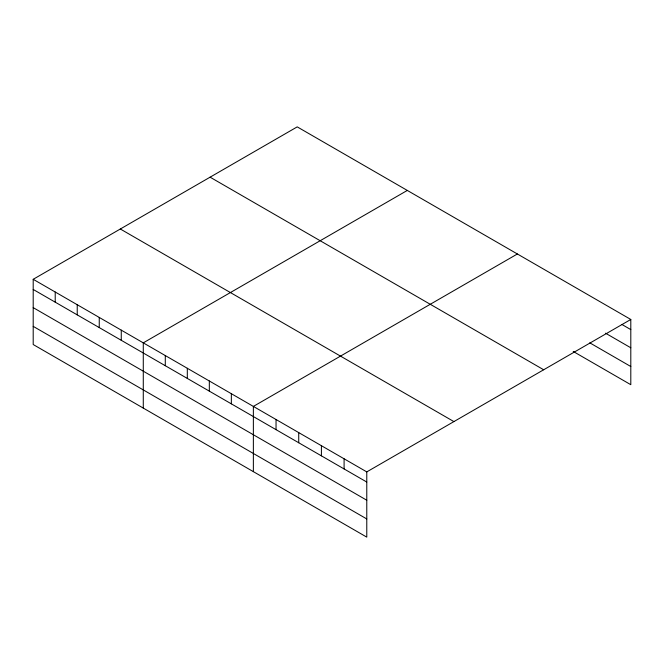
<?xml version="1.0" encoding="UTF-8"?>
<svg xmlns="http://www.w3.org/2000/svg" width="664" height="664" viewBox="0 0 664 664"><rect width="100%" height="100%" fill="white"/><g stroke="black" fill="none" stroke-linecap="round" stroke-linejoin="round"><path stroke-width="1" d="M33.2 279.303L366.777 471.896L366.777 537.126L33.2 344.533L33.2 279.303L297.223 126.874L630.8 319.467L630.8 384.697L573.223 351.455M407.306 190.427L143.283 342.856L143.283 408.094M517.38 253.98L253.366 406.418L253.366 471.647M366.777 471.896L630.8 319.467M622.077 324.572L630.8 329.61M605.502 333.179L630.8 347.787M589.798 342.84L630.8 366.52M210.098 177.18L543.675 369.765M120.325 229.005L453.902 421.59M33.2 289.454L366.777 482.039M33.2 307.631L366.777 500.224M33.2 326.356L366.777 518.949M344.093 458.799L344.093 468.95M321.409 445.702L321.409 455.853M298.725 432.604L298.725 442.755M276.041 419.507L276.041 429.658M231.346 393.702L231.346 403.853M209.326 380.995L209.326 391.137M187.314 368.279L187.314 378.43M165.294 355.572L165.294 365.715M121.263 330.149L121.263 340.3M99.251 317.442L99.251 327.584M77.231 304.726L77.231 314.877M55.22 292.019L55.22 302.161"/></g></svg>
